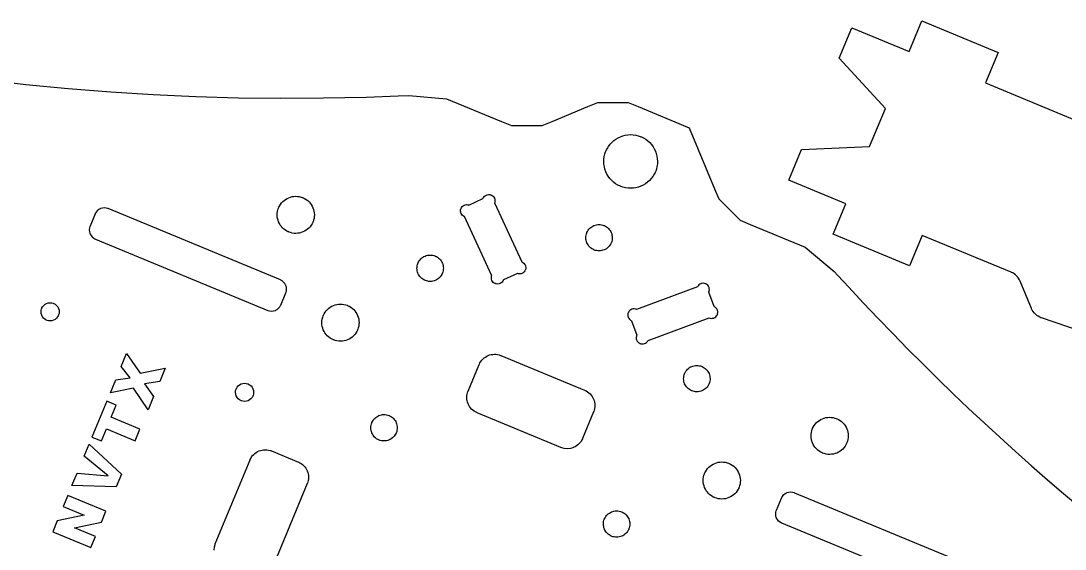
# Model space of a CAD drawing. Extents: x 0 to 997, y 0 to 569.
# Drawn here: x 392.7 to 519.2, y 504.4 to 568.5 of the extents above; entities that cross this region are included whole.
import ezdxf

# ---------------------------------------------------------------- set-up
doc = ezdxf.new("R2010")
doc.units = 0
doc.layers.get('0').update_dxf_attribs({"linetype": 'CONTINUOUS'})

msp = doc.modelspace()

# ---------------------------------------------------------------- linework, layer by layer
at = {"color": 0}
for points in [[(582.004, 510.012), (516.289, 532.485), (516.239, 532.501), (516.09, 532.565), (515.904, 532.665), (515.729, 532.783), (515.568, 532.919), (515.422, 533.071), (515.293, 533.238), (515.181, 533.418), (515.11, 533.563), (515.089, 533.613), (513.715, 536.926), (513.715, 536.926), (513.697, 536.972), (513.631, 537.106), (513.529, 537.274), (513.414, 537.432), (513.282, 537.576), (513.137, 537.707), (512.981, 537.824), (512.813, 537.925), (512.679, 537.99), (512.633, 538.01), (501.85, 542.476), (500.319, 538.781), (491.081, 542.607), (492.611, 546.303), (485.682, 549.172), (487.213, 552.868), (495.481, 553.229), (497.396, 557.854), (491.806, 563.956), (493.336, 567.65), (500.265, 564.781), (501.796, 568.476), (511.035, 564.649), (509.504, 560.953), (520.287, 556.488)], [(388.15, 561.367), (393.274, 560.779), (398.407, 560.279), (403.546, 559.867), (408.693, 559.543), (413.846, 559.307), (419.003, 559.158), (424.162, 559.099), (429.325, 559.128), (434.487, 559.244), (438.361, 559.387), (439.651, 559.45), (444.242, 559.042), (450.883, 556.29), (452.097, 555.787), (455.793, 555.787), (457.007, 556.29), (461.336, 558.085), (462.55, 558.588), (466.246, 558.588), (467.46, 558.085), (473.636, 555.525), (476.699, 548.135), (477.201, 546.921), (479.814, 544.307), (481.028, 543.804), (487.671, 541.053), (491.204, 538.096), (491.204, 538.096), (491.637, 537.618), (492.949, 536.19), (494.71, 534.3), (496.486, 532.425), (498.278, 530.567), (500.085, 528.724), (501.908, 526.896), (503.746, 525.085), (505.599, 523.289), (507.467, 521.51), (509.35, 519.747), (511.247, 518.001), (513.16, 516.271), (515.088, 514.558), (517.029, 512.861), (518.985, 511.181), (520.954, 509.518)], [(416.065, 504.333), (416.104, 504.721), (416.181, 505.008), (416.218, 505.099), (420.428, 515.261), (420.447, 515.308), (420.515, 515.446), (420.619, 515.618), (420.739, 515.776), (420.871, 515.921), (421.015, 516.05), (421.171, 516.164), (421.336, 516.262), (421.51, 516.343), (421.69, 516.408), (421.876, 516.456), (422.068, 516.486), (422.261, 516.496), (422.457, 516.488), (422.653, 516.46), (422.849, 516.412), (422.993, 516.363), (423.04, 516.343), (426.275, 515.004), (426.322, 514.985), (426.46, 514.917), (426.631, 514.813), (426.789, 514.693), (426.933, 514.561), (427.063, 514.417), (427.176, 514.261), (427.275, 514.096), (427.357, 513.922), (427.422, 513.742), (427.469, 513.556), (427.499, 513.364), (427.51, 513.171), (427.501, 512.975), (427.474, 512.779), (427.425, 512.583), (427.376, 512.439), (427.357, 512.392), (423.147, 502.228)], [(505.724, 498.939), (484.844, 507.588), (484.79, 507.61), (484.636, 507.699), (484.456, 507.847), (484.307, 508.028), (484.218, 508.182), (484.194, 508.236), (484.172, 508.29), (484.126, 508.463), (484.104, 508.696), (484.126, 508.929), (484.172, 509.101), (484.194, 509.156), (484.807, 510.633), (484.807, 510.633), (484.831, 510.688), (484.919, 510.842), (485.068, 511.022), (485.249, 511.171), (485.403, 511.26), (485.457, 511.283), (485.511, 511.306), (485.683, 511.351), (485.917, 511.374), (486.149, 511.351), (486.321, 511.306), (486.375, 511.283), (507.256, 502.635)]]:
    msp.add_lwpolyline(points, dxfattribs=at)
for points in [[(467.774, 554.436), (467.85, 554.404), (468.074, 554.293), (468.353, 554.125), (468.61, 553.932), (468.844, 553.717), (469.054, 553.481), (469.24, 553.228), (469.4, 552.96), (469.532, 552.678), (469.637, 552.383), (469.715, 552.081), (469.762, 551.771), (469.781, 551.457), (469.767, 551.139), (469.722, 550.821), (469.644, 550.503), (469.564, 550.267), (469.532, 550.19), (469.5, 550.114), (469.39, 549.889), (469.221, 549.61), (469.028, 549.353), (468.813, 549.119), (468.576, 548.908), (468.324, 548.724), (468.056, 548.564), (467.774, 548.431), (467.481, 548.325), (467.178, 548.249), (466.867, 548.2), (466.553, 548.183), (466.235, 548.196), (465.917, 548.242), (465.6, 548.319), (465.363, 548.4), (465.286, 548.431), (465.21, 548.463), (464.985, 548.574), (464.706, 548.743), (464.449, 548.936), (464.215, 549.151), (464.004, 549.386), (463.819, 549.639), (463.66, 549.908), (463.526, 550.19), (463.422, 550.483), (463.344, 550.786), (463.297, 551.096), (463.279, 551.411), (463.292, 551.729), (463.338, 552.047), (463.415, 552.364), (463.496, 552.6), (463.526, 552.678), (463.558, 552.754), (463.669, 552.978), (463.839, 553.257), (464.032, 553.514), (464.247, 553.749), (464.482, 553.958), (464.735, 554.144), (465.004, 554.303), (465.286, 554.436), (465.579, 554.542), (465.882, 554.619), (466.192, 554.667), (466.507, 554.685), (466.825, 554.671), (467.143, 554.626), (467.46, 554.549), (467.697, 554.468), (467.774, 554.436)], [(426.828, 547.043), (426.881, 547.021), (427.035, 546.944), (427.229, 546.828), (427.407, 546.693), (427.568, 546.544), (427.714, 546.382), (427.842, 546.207), (427.953, 546.021), (428.044, 545.825), (428.118, 545.622), (428.171, 545.412), (428.204, 545.197), (428.217, 544.981), (428.207, 544.76), (428.176, 544.539), (428.122, 544.319), (428.067, 544.157), (428.044, 544.103), (428.022, 544.05), (427.946, 543.894), (427.829, 543.701), (427.696, 543.524), (427.546, 543.361), (427.383, 543.217), (427.208, 543.088), (427.022, 542.978), (426.828, 542.886), (426.624, 542.813), (426.414, 542.76), (426.2, 542.726), (425.982, 542.714), (425.763, 542.722), (425.542, 542.754), (425.322, 542.808), (425.158, 542.864), (425.106, 542.886), (425.051, 542.907), (424.897, 542.985), (424.704, 543.101), (424.525, 543.235), (424.364, 543.383), (424.218, 543.547), (424.09, 543.722), (423.979, 543.908), (423.888, 544.103), (423.814, 544.307), (423.761, 544.515), (423.728, 544.731), (423.715, 544.949), (423.725, 545.168), (423.756, 545.389), (423.81, 545.608), (423.865, 545.772), (423.888, 545.825), (423.91, 545.878), (423.986, 546.033), (424.103, 546.226), (424.237, 546.404), (424.386, 546.567), (424.549, 546.713), (424.724, 546.84), (424.91, 546.951), (425.106, 547.043), (425.308, 547.115), (425.518, 547.169), (425.732, 547.203), (425.95, 547.215), (426.171, 547.206), (426.39, 547.174), (426.61, 547.121), (426.774, 547.065), (426.828, 547.043)], [(453.339, 539.26), (453.374, 539.247), (453.471, 539.196), (453.588, 539.107), (453.685, 538.997), (453.744, 538.903), (453.76, 538.869), (453.775, 538.836), (453.808, 538.731), (453.828, 538.585), (453.819, 538.439), (453.794, 538.331), (453.782, 538.296), (453.769, 538.262), (453.717, 538.164), (453.629, 538.047), (453.519, 537.95), (453.425, 537.89), (453.392, 537.875), (453.358, 537.86), (453.253, 537.826), (453.107, 537.807), (452.961, 537.815), (452.853, 537.84), (452.818, 537.853), (452.819, 537.853), (451.112, 537.068), (451.112, 537.068), (451.099, 537.033), (451.046, 536.932), (450.956, 536.815), (450.846, 536.719), (450.722, 536.647), (450.586, 536.6), (450.443, 536.579), (450.296, 536.588), (450.183, 536.613), (450.149, 536.625), (450.112, 536.639), (450.013, 536.692), (449.894, 536.782), (449.8, 536.89), (449.728, 537.015), (449.681, 537.151), (449.66, 537.294), (449.667, 537.442), (449.692, 537.554), (449.706, 537.589), (449.706, 537.589), (446.414, 544.746), (446.378, 544.758), (446.276, 544.813), (446.16, 544.903), (446.064, 545.011), (445.992, 545.136), (445.944, 545.272), (445.924, 545.415), (445.932, 545.563), (445.957, 545.675), (445.969, 545.71), (445.983, 545.746), (446.036, 545.847), (446.126, 545.964), (446.236, 546.06), (446.36, 546.132), (446.496, 546.179), (446.64, 546.2), (446.787, 546.192), (446.899, 546.167), (446.935, 546.154), (448.64, 546.938), (448.653, 546.974), (448.707, 547.075), (448.796, 547.192), (448.906, 547.287), (449.031, 547.36), (449.165, 547.407), (449.31, 547.428), (449.457, 547.419), (449.568, 547.394), (449.604, 547.382), (449.639, 547.368), (449.74, 547.315), (449.857, 547.225), (449.953, 547.115), (450.025, 546.992), (450.072, 546.856), (450.093, 546.711), (450.086, 546.564), (450.061, 546.453), (450.047, 546.417), (453.339, 539.26)], [(424.756, 535.508), (424.778, 535.563), (424.824, 535.733), (424.846, 535.967), (424.824, 536.2), (424.778, 536.372), (424.756, 536.426), (424.732, 536.481), (424.643, 536.635), (424.494, 536.815), (424.314, 536.964), (424.16, 537.053), (424.106, 537.075), (403.226, 545.724), (403.172, 545.747), (403, 545.793), (402.767, 545.815), (402.533, 545.793), (402.362, 545.747), (402.307, 545.724), (402.253, 545.701), (402.099, 545.613), (401.918, 545.464), (401.769, 545.283), (401.681, 545.129), (401.658, 545.075), (401.046, 543.597), (401.024, 543.542), (400.978, 543.371), (400.954, 543.137), (400.978, 542.904), (401.024, 542.732), (401.046, 542.678), (401.068, 542.624), (401.157, 542.469), (401.306, 542.289), (401.487, 542.14), (401.64, 542.051), (401.696, 542.029), (422.575, 533.381), (422.629, 533.358), (422.801, 533.311), (423.035, 533.289), (423.267, 533.311), (423.439, 533.358), (423.493, 533.381), (423.547, 533.403), (423.701, 533.492), (423.883, 533.64), (424.032, 533.821), (424.121, 533.975), (424.143, 534.029), (424.756, 535.508)], [(463.315, 543.674), (463.353, 543.657), (463.463, 543.603), (463.6, 543.519), (463.728, 543.425), (463.842, 543.318), (463.946, 543.203), (464.037, 543.078), (464.115, 542.946), (464.181, 542.807), (464.233, 542.662), (464.271, 542.514), (464.294, 542.361), (464.303, 542.206), (464.297, 542.05), (464.275, 541.893), (464.236, 541.738), (464.197, 541.621), (464.181, 541.582), (464.165, 541.544), (464.111, 541.435), (464.028, 541.297), (463.932, 541.171), (463.826, 541.056), (463.711, 540.951), (463.586, 540.861), (463.454, 540.782), (463.315, 540.717), (463.171, 540.665), (463.022, 540.626), (462.869, 540.603), (462.714, 540.594), (462.557, 540.601), (462.401, 540.624), (462.244, 540.661), (462.128, 540.701), (462.09, 540.717), (462.053, 540.732), (461.943, 540.787), (461.806, 540.869), (461.678, 540.965), (461.564, 541.071), (461.46, 541.188), (461.368, 541.311), (461.29, 541.443), (461.225, 541.582), (461.172, 541.726), (461.135, 541.876), (461.111, 542.029), (461.103, 542.183), (461.108, 542.34), (461.131, 542.497), (461.169, 542.653), (461.208, 542.769), (461.225, 542.807), (461.24, 542.844), (461.294, 542.956), (461.378, 543.093), (461.474, 543.219), (461.579, 543.335), (461.694, 543.438), (461.819, 543.529), (461.951, 543.608), (462.09, 543.674), (462.235, 543.725), (462.383, 543.762), (462.536, 543.786), (462.692, 543.796), (462.849, 543.789), (463.004, 543.767), (463.161, 543.728), (463.278, 543.689), (463.315, 543.674)], [(442.857, 539.971), (442.894, 539.956), (443.004, 539.901), (443.142, 539.818), (443.269, 539.724), (443.385, 539.617), (443.487, 539.501), (443.579, 539.376), (443.657, 539.244), (443.722, 539.106), (443.775, 538.961), (443.813, 538.813), (443.836, 538.66), (443.844, 538.504), (443.839, 538.349), (443.817, 538.192), (443.778, 538.035), (443.739, 537.918), (443.722, 537.881), (443.707, 537.843), (443.653, 537.733), (443.569, 537.596), (443.474, 537.469), (443.368, 537.354), (443.253, 537.25), (443.128, 537.16), (442.996, 537.081), (442.857, 537.015), (442.713, 536.963), (442.564, 536.925), (442.411, 536.901), (442.256, 536.893), (442.1, 536.9), (441.943, 536.922), (441.786, 536.96), (441.669, 537), (441.632, 537.015), (441.594, 537.031), (441.485, 537.085), (441.347, 537.168), (441.221, 537.264), (441.106, 537.369), (441.001, 537.485), (440.91, 537.61), (440.832, 537.742), (440.767, 537.881), (440.714, 538.025), (440.676, 538.175), (440.653, 538.326), (440.644, 538.482), (440.651, 538.639), (440.674, 538.796), (440.711, 538.951), (440.751, 539.068), (440.767, 539.106), (440.782, 539.143), (440.836, 539.254), (440.919, 539.392), (441.015, 539.518), (441.121, 539.633), (441.236, 539.736), (441.361, 539.828), (441.493, 539.906), (441.632, 539.971), (441.776, 540.024), (441.926, 540.061), (442.078, 540.085), (442.233, 540.093), (442.39, 540.088), (442.546, 540.065), (442.703, 540.026), (442.819, 539.988), (442.857, 539.971)], [(467.249, 533.499), (467.215, 533.514), (467.106, 533.549), (466.96, 533.567), (466.814, 533.557), (466.675, 533.521), (466.546, 533.458), (466.429, 533.371), (466.331, 533.261), (466.269, 533.165), (466.254, 533.131), (466.239, 533.097), (466.206, 532.99), (466.186, 532.846), (466.194, 532.7), (466.219, 532.59), (466.232, 532.557), (466.244, 532.522), (466.296, 532.424), (466.385, 532.307), (466.494, 532.21), (466.589, 532.15), (466.622, 532.135), (466.622, 532.136), (467.274, 530.374), (467.274, 530.375), (467.257, 530.34), (467.224, 530.231), (467.204, 530.085), (467.214, 529.939), (467.251, 529.8), (467.314, 529.671), (467.401, 529.554), (467.511, 529.456), (467.607, 529.394), (467.642, 529.379), (467.676, 529.363), (467.785, 529.329), (467.932, 529.31), (468.076, 529.319), (468.215, 529.357), (468.346, 529.419), (468.461, 529.507), (468.56, 529.617), (468.621, 529.713), (468.637, 529.747), (468.636, 529.747), (476.025, 532.481), (476.058, 532.465), (476.164, 532.432), (476.31, 532.412), (476.456, 532.421), (476.564, 532.446), (476.599, 532.458), (476.633, 532.471), (476.732, 532.522), (476.849, 532.611), (476.946, 532.721), (477.006, 532.815), (477.021, 532.849), (477.036, 532.882), (477.068, 532.989), (477.089, 533.133), (477.079, 533.279), (477.056, 533.387), (477.043, 533.422), (477.029, 533.457), (476.978, 533.556), (476.889, 533.672), (476.779, 533.769), (476.686, 533.829), (476.651, 533.844), (476.001, 535.604), (476.017, 535.637), (476.049, 535.744), (476.069, 535.889), (476.06, 536.036), (476.036, 536.144), (476.022, 536.179), (476.01, 536.213), (475.958, 536.311), (475.869, 536.428), (475.76, 536.525), (475.665, 536.585), (475.632, 536.6), (475.599, 536.615), (475.493, 536.649), (475.347, 536.668), (475.201, 536.66), (475.093, 536.635), (475.058, 536.622), (475.024, 536.61), (474.925, 536.557), (474.808, 536.469), (474.711, 536.36), (474.653, 536.265), (474.637, 536.232), (467.249, 533.499)], [(396.624, 534.226), (396.674, 534.204), (396.819, 534.121), (396.986, 533.982), (397.119, 533.817), (397.218, 533.631), (397.281, 533.429), (397.303, 533.217), (397.282, 533.001), (397.24, 532.84), (397.218, 532.789), (397.197, 532.738), (397.112, 532.592), (396.975, 532.426), (396.81, 532.292), (396.624, 532.193), (396.421, 532.132), (396.21, 532.11), (395.994, 532.129), (395.832, 532.172), (395.781, 532.193), (395.731, 532.214), (395.585, 532.299), (395.418, 532.438), (395.285, 532.603), (395.186, 532.789), (395.124, 532.99), (395.101, 533.201), (395.122, 533.417), (395.165, 533.579), (395.186, 533.631), (395.207, 533.682), (395.292, 533.826), (395.429, 533.993), (395.594, 534.126), (395.781, 534.226), (395.983, 534.287), (396.194, 534.31), (396.41, 534.29), (396.572, 534.247), (396.624, 534.226)], [(432.239, 533.978), (432.292, 533.956), (432.447, 533.879), (432.64, 533.761), (432.818, 533.628), (432.981, 533.479), (433.126, 533.315), (433.254, 533.14), (433.365, 532.956), (433.457, 532.76), (433.529, 532.557), (433.583, 532.347), (433.617, 532.132), (433.629, 531.914), (433.619, 531.694), (433.588, 531.474), (433.535, 531.254), (433.479, 531.09), (433.457, 531.037), (433.435, 530.985), (433.358, 530.829), (433.242, 530.636), (433.107, 530.458), (432.958, 530.296), (432.796, 530.15), (432.621, 530.022), (432.435, 529.912), (432.239, 529.819), (432.036, 529.747), (431.826, 529.693), (431.611, 529.66), (431.394, 529.649), (431.174, 529.657), (430.953, 529.689), (430.733, 529.743), (430.571, 529.797), (430.517, 529.819), (430.464, 529.842), (430.308, 529.918), (430.115, 530.036), (429.938, 530.169), (429.775, 530.318), (429.631, 530.481), (429.501, 530.657), (429.392, 530.842), (429.3, 531.037), (429.226, 531.24), (429.174, 531.45), (429.14, 531.665), (429.128, 531.883), (429.136, 532.103), (429.168, 532.324), (429.222, 532.543), (429.278, 532.707), (429.3, 532.76), (429.321, 532.813), (429.399, 532.968), (429.515, 533.161), (429.649, 533.339), (429.797, 533.501), (429.961, 533.646), (430.136, 533.775), (430.322, 533.885), (430.517, 533.978), (430.721, 534.05), (430.929, 534.104), (431.144, 534.136), (431.362, 534.149), (431.582, 534.14), (431.803, 534.108), (432.022, 534.054), (432.186, 533.999), (432.239, 533.978)], [(403.507, 523.408), (404.158, 524.981), (405.918, 525.21), (404.826, 526.593), (405.471, 528.15), (407.112, 525.786), (410.147, 526.372), (409.483, 524.768), (407.621, 524.471), (408.726, 522.943), (408.067, 521.349), (406.319, 523.94), (403.507, 523.408)], [(460.961, 523.704), (461.008, 523.685), (461.146, 523.617), (461.317, 523.512), (461.475, 523.393), (461.619, 523.261), (461.749, 523.117), (461.863, 522.961), (461.961, 522.796), (462.043, 522.622), (462.108, 522.442), (462.156, 522.254), (462.185, 522.064), (462.196, 521.871), (462.188, 521.675), (462.16, 521.479), (462.111, 521.283), (462.063, 521.137), (462.043, 521.09), (460.704, 517.857), (460.685, 517.811), (460.619, 517.679), (460.518, 517.51), (460.401, 517.353), (460.269, 517.208), (460.125, 517.078), (459.968, 516.961), (459.8, 516.86), (459.667, 516.794), (459.621, 516.775), (459.531, 516.738), (459.244, 516.661), (458.856, 516.622), (458.467, 516.661), (458.181, 516.738), (458.09, 516.775), (447.928, 520.985), (447.881, 521.004), (447.743, 521.072), (447.571, 521.176), (447.412, 521.296), (447.268, 521.428), (447.139, 521.572), (447.025, 521.728), (446.928, 521.893), (446.846, 522.067), (446.781, 522.247), (446.733, 522.433), (446.703, 522.625), (446.693, 522.818), (446.701, 523.014), (446.729, 523.21), (446.776, 523.404), (446.825, 523.55), (446.846, 523.597), (448.185, 526.831), (448.204, 526.878), (448.272, 527.017), (448.376, 527.188), (448.496, 527.346), (448.628, 527.49), (448.772, 527.619), (448.928, 527.733), (449.093, 527.832), (449.267, 527.914), (449.447, 527.979), (449.633, 528.026), (449.825, 528.056), (450.018, 528.067), (450.214, 528.058), (450.41, 528.031), (450.606, 527.982), (450.75, 527.933), (450.797, 527.914), (460.961, 523.704)], [(475.164, 526.589), (475.201, 526.574), (475.311, 526.519), (475.449, 526.436), (475.576, 526.34), (475.692, 526.235), (475.794, 526.119), (475.886, 525.994), (475.964, 525.863), (476.029, 525.724), (476.082, 525.579), (476.119, 525.431), (476.143, 525.278), (476.151, 525.122), (476.146, 524.967), (476.124, 524.81), (476.085, 524.653), (476.046, 524.536), (476.029, 524.499), (476.014, 524.461), (475.96, 524.351), (475.876, 524.214), (475.781, 524.088), (475.675, 523.972), (475.56, 523.868), (475.435, 523.776), (475.303, 523.699), (475.164, 523.633), (475.019, 523.581), (474.871, 523.543), (474.718, 523.519), (474.563, 523.511), (474.407, 523.518), (474.25, 523.54), (474.093, 523.578), (473.976, 523.618), (473.939, 523.633), (473.901, 523.649), (473.792, 523.703), (473.654, 523.786), (473.528, 523.882), (473.412, 523.988), (473.308, 524.103), (473.217, 524.228), (473.139, 524.36), (473.074, 524.499), (473.021, 524.643), (472.983, 524.793), (472.96, 524.944), (472.951, 525.1), (472.958, 525.257), (472.981, 525.414), (473.018, 525.569), (473.058, 525.686), (473.074, 525.724), (473.089, 525.761), (473.143, 525.872), (473.226, 526.008), (473.322, 526.136), (473.428, 526.251), (473.543, 526.354), (473.668, 526.446), (473.8, 526.524), (473.939, 526.589), (474.083, 526.642), (474.233, 526.679), (474.385, 526.703), (474.54, 526.711), (474.697, 526.706), (474.853, 526.683), (475.01, 526.644), (475.126, 526.606), (475.164, 526.589)], [(420.182, 524.467), (420.233, 524.446), (420.378, 524.363), (420.544, 524.224), (420.678, 524.058), (420.778, 523.872), (420.839, 523.671), (420.861, 523.458), (420.842, 523.243), (420.799, 523.082), (420.778, 523.031), (420.756, 522.979), (420.672, 522.833), (420.533, 522.668), (420.368, 522.533), (420.182, 522.435), (419.981, 522.374), (419.769, 522.351), (419.554, 522.371), (419.392, 522.414), (419.34, 522.435), (419.289, 522.456), (419.144, 522.54), (418.978, 522.679), (418.844, 522.844), (418.744, 523.031), (418.683, 523.232), (418.661, 523.443), (418.681, 523.658), (418.724, 523.821), (418.744, 523.872), (418.767, 523.924), (418.85, 524.068), (418.989, 524.235), (419.154, 524.368), (419.34, 524.468), (419.542, 524.529), (419.753, 524.551), (419.968, 524.532), (420.131, 524.489), (420.182, 524.467)], [(407.092, 518.994), (403.612, 520.436), (404.215, 521.892), (403.075, 522.364), (401.278, 518.025), (402.418, 517.553), (403.021, 519.008), (406.5, 517.568), (407.092, 518.994)], [(437.267, 520.637), (437.304, 520.622), (437.415, 520.568), (437.553, 520.485), (437.679, 520.389), (437.794, 520.283), (437.897, 520.168), (437.989, 520.043), (438.068, 519.911), (438.133, 519.772), (438.185, 519.628), (438.222, 519.478), (438.246, 519.326), (438.256, 519.171), (438.249, 519.014), (438.226, 518.857), (438.188, 518.701), (438.149, 518.585), (438.133, 518.547), (438.117, 518.51), (438.063, 518.399), (437.979, 518.261), (437.885, 518.135), (437.778, 518.019), (437.662, 517.917), (437.537, 517.825), (437.406, 517.747), (437.267, 517.682), (437.122, 517.629), (436.974, 517.592), (436.821, 517.568), (436.665, 517.56), (436.51, 517.565), (436.353, 517.588), (436.197, 517.626), (436.081, 517.665), (436.043, 517.682), (436.004, 517.697), (435.894, 517.751), (435.757, 517.835), (435.631, 517.929), (435.515, 518.036), (435.411, 518.151), (435.321, 518.276), (435.242, 518.408), (435.176, 518.547), (435.125, 518.692), (435.086, 518.84), (435.063, 518.993), (435.054, 519.149), (435.061, 519.304), (435.083, 519.461), (435.122, 519.618), (435.161, 519.733), (435.176, 519.772), (435.192, 519.81), (435.247, 519.919), (435.331, 520.057), (435.425, 520.183), (435.531, 520.299), (435.647, 520.403), (435.771, 520.493), (435.904, 520.572), (436.043, 520.637), (436.188, 520.69), (436.336, 520.728), (436.489, 520.751), (436.643, 520.76), (436.8, 520.753), (436.957, 520.731), (437.112, 520.693), (437.229, 520.653), (437.267, 520.637)], [(491.499, 520.256), (491.551, 520.233), (491.707, 520.157), (491.9, 520.039), (492.078, 519.906), (492.24, 519.757), (492.386, 519.593), (492.514, 519.418), (492.625, 519.233), (492.717, 519.037), (492.789, 518.835), (492.843, 518.625), (492.876, 518.41), (492.889, 518.192), (492.879, 517.972), (492.847, 517.751), (492.794, 517.532), (492.739, 517.368), (492.717, 517.315), (492.694, 517.262), (492.618, 517.107), (492.501, 516.914), (492.367, 516.736), (492.218, 516.574), (492.056, 516.428), (491.881, 516.3), (491.694, 516.19), (491.499, 516.097), (491.296, 516.025), (491.086, 515.971), (490.871, 515.938), (490.654, 515.926), (490.433, 515.935), (490.213, 515.967), (489.993, 516.021), (489.831, 516.075), (489.776, 516.097), (489.724, 516.119), (489.568, 516.196), (489.375, 516.314), (489.197, 516.447), (489.035, 516.596), (488.89, 516.758), (488.761, 516.935), (488.651, 517.119), (488.56, 517.315), (488.486, 517.518), (488.432, 517.728), (488.4, 517.943), (488.387, 518.161), (488.396, 518.381), (488.428, 518.601), (488.482, 518.821), (488.537, 518.985), (488.56, 519.037), (488.581, 519.09), (488.658, 519.246), (488.775, 519.439), (488.908, 519.617), (489.057, 519.779), (489.221, 519.924), (489.396, 520.053), (489.582, 520.162), (489.776, 520.256), (489.981, 520.328), (490.189, 520.382), (490.404, 520.414), (490.622, 520.426), (490.842, 520.418), (491.063, 520.386), (491.282, 520.332), (491.446, 520.276), (491.499, 520.256)], [(404.832, 513.542), (404.192, 511.994), (398.85, 512.164), (399.468, 513.656), (403.222, 513.318), (400.324, 515.722), (400.924, 517.171), (404.832, 513.542)], [(478.433, 514.843), (478.486, 514.821), (478.642, 514.744), (478.835, 514.628), (479.012, 514.493), (479.175, 514.344), (479.319, 514.182), (479.449, 514.007), (479.558, 513.821), (479.651, 513.625), (479.724, 513.422), (479.778, 513.213), (479.81, 512.999), (479.822, 512.781), (479.814, 512.56), (479.782, 512.34), (479.728, 512.121), (479.672, 511.957), (479.651, 511.903), (479.629, 511.85), (479.553, 511.696), (479.435, 511.501), (479.301, 511.324), (479.153, 511.162), (478.989, 511.017), (478.814, 510.887), (478.629, 510.778), (478.433, 510.686), (478.231, 510.613), (478.021, 510.56), (477.806, 510.526), (477.588, 510.514), (477.368, 510.524), (477.147, 510.554), (476.928, 510.608), (476.764, 510.664), (476.711, 510.686), (476.658, 510.707), (476.503, 510.785), (476.31, 510.901), (476.132, 511.035), (475.969, 511.185), (475.824, 511.347), (475.696, 511.522), (475.585, 511.708), (475.493, 511.903), (475.421, 512.107), (475.367, 512.317), (475.333, 512.531), (475.322, 512.749), (475.331, 512.968), (475.363, 513.189), (475.417, 513.408), (475.471, 513.572), (475.493, 513.625), (475.515, 513.679), (475.592, 513.833), (475.71, 514.026), (475.843, 514.204), (475.992, 514.367), (476.154, 514.512), (476.329, 514.64), (476.515, 514.751), (476.711, 514.843), (476.914, 514.917), (477.124, 514.969), (477.339, 515.003), (477.557, 515.015), (477.776, 515.006), (477.997, 514.975), (478.217, 514.921), (478.381, 514.865), (478.433, 514.843)], [(396.519, 506.539), (401.139, 504.625), (401.694, 505.967), (399.158, 507.018), (402.411, 507.697), (402.969, 509.043), (398.35, 510.956), (397.792, 509.611), (400.349, 508.551), (397.072, 507.871), (396.519, 506.539)], [(465.446, 508.965), (465.483, 508.95), (465.593, 508.896), (465.731, 508.813), (465.857, 508.717), (465.972, 508.611), (466.076, 508.496), (466.167, 508.371), (466.246, 508.239), (466.311, 508.1), (466.364, 507.956), (466.401, 507.807), (466.425, 507.654), (466.433, 507.499), (466.426, 507.343), (466.404, 507.186), (466.367, 507.029), (466.326, 506.912), (466.311, 506.875), (466.296, 506.838), (466.242, 506.728), (466.158, 506.59), (466.063, 506.464), (465.957, 506.349), (465.842, 506.244), (465.717, 506.153), (465.585, 506.075), (465.446, 506.01), (465.301, 505.957), (465.151, 505.919), (464.999, 505.896), (464.844, 505.887), (464.688, 505.894), (464.531, 505.917), (464.375, 505.954), (464.258, 505.994), (464.221, 506.01), (464.183, 506.025), (464.072, 506.079), (463.935, 506.162), (463.808, 506.258), (463.693, 506.364), (463.59, 506.479), (463.499, 506.604), (463.421, 506.736), (463.356, 506.875), (463.303, 507.019), (463.265, 507.169), (463.242, 507.321), (463.233, 507.476), (463.239, 507.633), (463.261, 507.79), (463.3, 507.946), (463.339, 508.063), (463.356, 508.1), (463.371, 508.137), (463.425, 508.249), (463.508, 508.386), (463.603, 508.512), (463.71, 508.628), (463.825, 508.731), (463.95, 508.822), (464.082, 508.9), (464.221, 508.965), (464.365, 509.018), (464.514, 509.056), (464.667, 509.079), (464.822, 509.088), (464.978, 509.082), (465.135, 509.06), (465.292, 509.021), (465.407, 508.982), (465.446, 508.965)]]:
    msp.add_lwpolyline(points, close=True, dxfattribs=at)

doc.saveas('drawing.dxf')
